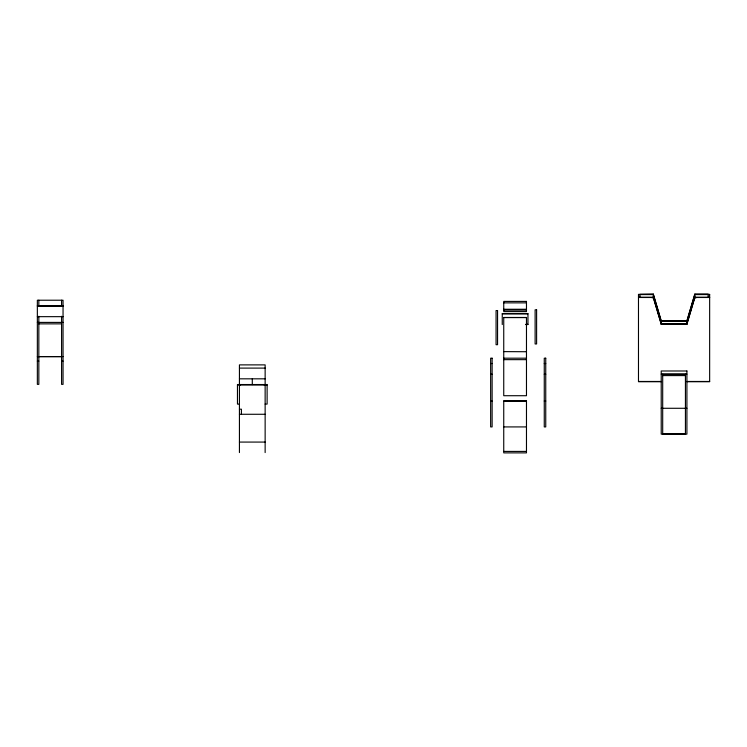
<?xml version="1.0" encoding="UTF-8"?>
<svg xmlns="http://www.w3.org/2000/svg" width="747" height="747" viewBox="0 0 747 747"><rect width="100%" height="100%" fill="white"/><g stroke="black" fill="none" stroke-linecap="round" stroke-linejoin="round"><path stroke-width="1.12" d="M638.48 297.493L653.308 297.493L661.216 324.142L686.913 324.142L686.913 320.771L694.822 294.122L708.165 294.122M686.913 321.238L694.822 294.355L709.65 294.355L709.65 381.708L686.913 381.708M686.913 323.899L694.822 297.259L709.65 297.259M686.913 324.142L694.822 297.493L709.65 297.493M239.432 384.966L240.422 384.966M264.149 384.966L265.138 384.966M651.879 297.67L653.308 297.259L661.216 323.899M661.216 324.142L661.216 320.771L653.308 294.122L639.964 294.355M638.48 294.589L653.308 294.589M694.822 294.589L709.65 294.589M638.48 297.259L653.308 297.259M503.739 302.862L526.476 302.862M37.35 305.738L63.047 305.738M37.35 306.139L63.047 306.139M503.739 309.258L526.476 309.258M503.739 310.136L526.476 310.136M502.255 313.833L527.952 313.833M37.35 316.663L63.047 316.663M503.739 317.568L526.476 317.568M661.216 320.771L686.913 320.771M661.216 321.005L686.913 321.005M660.936 321.238L687.193 321.238M37.35 322.405L63.047 322.405M38.835 323.862L61.571 323.862M660.936 323.899L687.193 323.899M525.72 324.319L527.952 324.319M525.72 324.553L527.952 324.553L527.952 313.6L502.255 313.6L502.255 324.553M503.739 351.622L526.476 351.725M37.35 356.562L63.047 356.562M38.835 356.655L61.571 356.655M503.739 358.187L526.476 358.187M503.739 359.652L526.476 359.652M37.35 361.118L38.835 361.118M61.571 361.118L63.047 361.118M490.639 363.518L492.124 363.518M544.264 363.518L545.749 363.518M239.432 368.103L265.138 368.103M661.216 374.135L686.913 374.135M490.639 374.238L492.124 374.238M544.264 374.238L545.749 374.238M662.692 374.228L685.429 374.228M662.692 375.592L685.429 375.592M239.432 378.822L265.138 378.822M638.48 381.465L661.216 381.465M686.913 381.465L709.65 381.465M661.216 381.708L638.48 381.708L638.48 294.355L653.308 294.355L661.216 321.238M237.462 384.966L267.118 384.966M490.639 401.055L492.124 401.055M503.739 401.055L526.476 401.055M544.264 401.055L545.749 401.055M239.432 404.099L237.462 404.099L237.462 384.528L267.118 384.528L267.118 404.099L265.138 404.099M661.216 408.282L686.913 408.282M239.432 409.188L241.412 409.188L241.412 414.277M239.432 414.277L265.138 414.277M503.739 426.92L526.476 426.92M662.692 433.914L685.429 433.914M239.432 442.075L265.138 442.075M503.739 451.412L526.476 451.412M694.822 297.259L696.241 297.67M708.165 294.589L708.165 297.259M694.822 294.122L694.822 298.725M685.429 374.135L685.429 434.147M662.692 374.135L662.692 434.147M653.308 294.122L653.308 298.725M639.964 294.589L639.964 297.259M265.138 452.579L265.138 364.881L239.432 364.881L239.432 452.579M252.29 378.822L252.29 384.584M61.571 300.219L61.571 305.953M61.571 316.261L61.571 384.36L63.047 384.36L63.047 300.219L37.35 300.219L37.35 384.36L38.835 384.36L38.835 316.261M38.835 300.219L38.835 306.009M526.476 301.405L503.739 301.405L503.739 311.602L526.476 311.602L526.476 301.405M536.607 309.809L535.123 309.809L535.123 343.965L536.607 343.965L536.607 309.809M497.558 310.556L496.073 310.556L496.073 344.703L497.558 344.703L497.558 310.556M526.476 317.475L503.739 317.475L503.739 395.714L526.476 395.714L526.476 317.475M492.124 358.196L490.639 358.196L490.639 426.92L492.124 426.92L492.124 358.196M545.749 358.196L544.264 358.196L544.264 426.92L545.749 426.92L545.749 358.196M686.913 370.988L661.216 370.988L661.216 434.147L686.913 434.147L686.913 370.988M526.476 400.822L503.739 400.822L503.739 452.878L526.476 452.878L526.476 400.822"/></g></svg>
